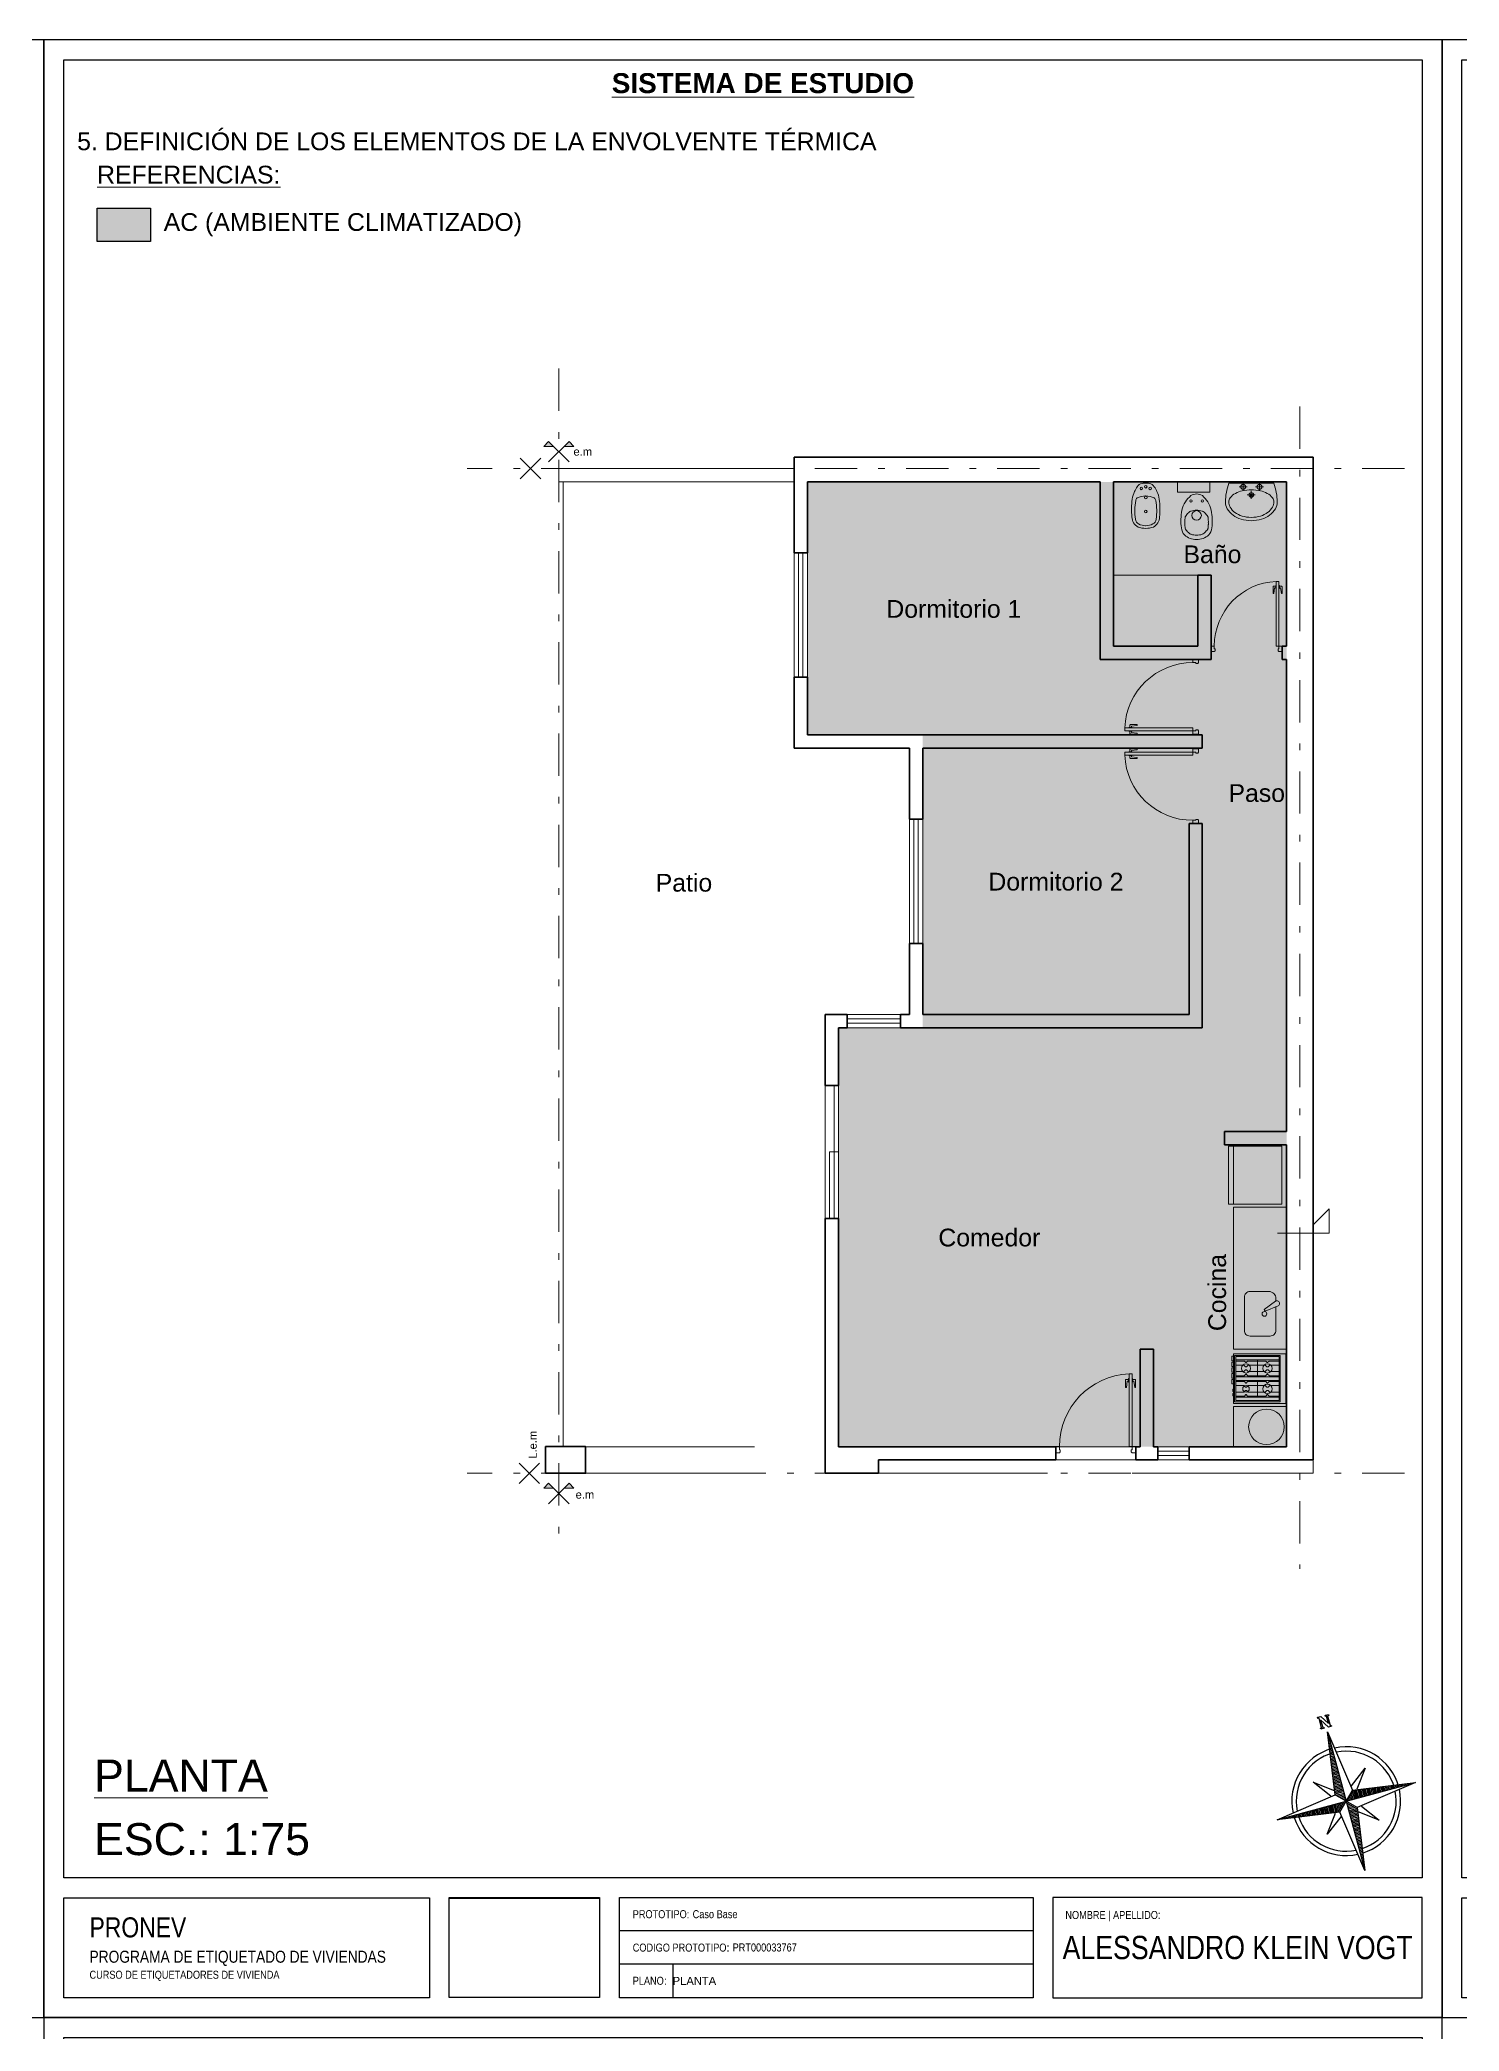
# Model space of a CAD drawing. Header units: millimetres. Extents: x 2761 to 3221, y 1635 to 1962.
# Drawn here: x 3030.72 to 3052.04, y 1861.96 to 1891.87 of the extents above; entities that cross this region are included whole.
import ezdxf
from ezdxf.enums import TextEntityAlignment as Align

# ---------------------------------------------------------------- set-up
doc = ezdxf.new("R2010")
doc.units = ezdxf.units.MM
doc.linetypes.add('DASHDOT', pattern=[25.4, 12.7, -6.35, 0, -6.35])
doc.linetypes.add('DASHED', pattern=[19.05, 12.7, -6.35])
for name, color, linetype, lineweight in [('Aberturas', 239, 'Continuous', 18), ('Artefacctos', 249, 'Continuous', 20), ('Detalles', 3, 'Continuous', 15), ('Ejes', 3, 'DASHDOT', 13), ('Muros', 6, 'Continuous', 50), ('Proyecciones', 249, 'DASHED', 0), ('Textos', 3, 'Continuous', 9)]:
    doc.layers.add(name, color=color, linetype=linetype, lineweight=lineweight)
doc.layers.add('Ambientes Climatizados', color=7, linetype='Continuous', lineweight=15, true_color=0x9fc5e8)
doc.layers.add('No View', color=70, linetype='Continuous', plot=False)
doc.styles.add('ROMANS', font='romans', dxfattribs={"width": 0.8})
doc.styles.get("Standard").update_dxf_attribs({"font": 'arial.ttf'})
picture_1 = doc.add_image_def('image1.png', size_in_pixel=(356, 237))

# ---------------------------------------------------------------- blocks, each defined once
blk = doc.blocks.new('Rotulo-PRONEV')
at = {"ltscale": 4}
for p, q in [((14.857, 1.299), (8.644, 1.299)), ((14.857, 0.801), (8.644, 0.801))]:
    blk.add_line(p, q, dxfattribs=at)
for points in [[(20.701, 2.099), (0.299, 2.099), (0.299, 29.398), (20.701, 29.398)], [(0.299, 1.797), (5.789, 1.797), (5.789, 0.294), (0.299, 0.294)], [(14.857, 0.296), (8.644, 0.296), (8.644, 1.8), (14.857, 1.8)], [(20.701, 1.8), (15.156, 1.8), (15.156, 0.296), (20.701, 0.296)]]:
    blk.add_lwpolyline(points, close=True, dxfattribs=at)
at = {"layer": 'No View'}
blk.add_line((9.444, 0.801), (9.444, 0.296), dxfattribs=at)
for points in [[(0, 0), (21, 0), (21, 29.7), (0, 29.7)], [(6.088, 1.793), (8.345, 1.793), (8.345, 0.298), (6.088, 0.298)]]:
    blk.add_lwpolyline(points, close=True, dxfattribs=at)
at = {"lineweight": 0, "insert": (0.685, 1.503), "char_height": 0.1803, "width": 5.63699, "attachment_point": 1, "line_spacing_factor": 0.999934}
blk.add_mtext('{\\fArial Narrow|b0|i0|c0|p34;\\H1.66667x;PRONEV\\P\\H0.6x;PROGRAMA DE ETIQUETADO DE VIVIENDAS \\P\\H0.66667x;CURSO DE ETIQUETADORES DE VIVIENDA}', dxfattribs=at)
at = {"lineweight": 0, "line_spacing_factor": 0.999934}
for s, insert, char_height, attachment_point in [('{\\fArial Narrow|b0|i0|c0|p34;PROTOTIPO:}', (8.844, 1.55), 0.1202, 4), ('{\\fArial Narrow|b0|i0|c0|p34;Caso Base}', (9.744, 1.55), 0.1202, 4), ('{\\fArial Narrow|b0|i0|c0|p34;NOMBRE | APELLIDO:}', (15.342, 1.599), 0.1202, 1), ('{\\fArial Narrow|b0|i0|c0|p34;ALESSANDRO KLEIN VOGT}', (17.929, 1.048), 0.35, 5), ('{\\fArial Narrow|b0|i0|c0|p34;CODIGO PROTOTIPO}:', (8.844, 1.048), 0.1202, 4), ('{\\fArial Narrow|b0|i0|c0|p34;PRT000033767}', (10.344, 1.05), 0.1202, 4), ('{\\fArial Narrow|b0|i0|c0|p34;PLANO}:', (8.844, 0.55), 0.1202, 4)]:
    blk.add_mtext(s, dxfattribs=dict(at, insert=insert, char_height=char_height, attachment_point=attachment_point))
image = blk.add_image(picture_1, insert=(6.088, 0.298), size_in_units=(2.257, 1.502))
image.dxf.flags = 7
blk = doc.blocks.new('*X5')
at = {"color": 0, "linetype": 'ByBlock'}
for p, q in [((-217.53, 160.5), (-217.53, 160.5)), ((-217.52, 160.498), (-217.52, 160.5)), ((-217.51, 160.497), (-217.51, 160.5)), ((-217.5, 160.496), (-217.5, 160.5)), ((-217.49, 160.494), (-217.49, 160.5)), ((-217.48, 160.493), (-217.48, 160.5)), ((-217.47, 160.491), (-217.47, 160.5)), ((-217.46, 160.49), (-217.46, 160.5)), ((-217.45, 160.488), (-217.45, 160.5)), ((-217.44, 160.487), (-217.44, 160.5)), ((-217.43, 160.486), (-217.43, 160.5)), ((-217.42, 160.484), (-217.42, 160.5)), ((-217.41, 160.483), (-217.41, 160.5)), ((-217.4, 160.481), (-217.4, 160.5)), ((-217.39, 160.48), (-217.39, 160.5)), ((-217.38, 160.478), (-217.38, 160.5)), ((-217.37, 160.477), (-217.37, 160.5)), ((-217.36, 160.476), (-217.36, 160.5)), ((-217.35, 160.474), (-217.35, 160.5)), ((-217.34, 160.473), (-217.34, 160.5)), ((-217.33, 160.471), (-217.33, 160.5)), ((-217.32, 160.47), (-217.32, 160.5)), ((-217.31, 160.468), (-217.31, 160.5)), ((-217.3, 160.467), (-217.3, 160.5)), ((-217.29, 160.466), (-217.29, 160.5)), ((-217.28, 160.464), (-217.28, 160.5)), ((-217.27, 160.463), (-217.27, 160.5)), ((-217.26, 160.461), (-217.26, 160.5)), ((-217.25, 160.46), (-217.25, 160.5)), ((-217.24, 160.458), (-217.24, 160.5)), ((-217.23, 160.457), (-217.23, 160.5)), ((-217.22, 160.456), (-217.22, 160.5)), ((-217.21, 160.454), (-217.21, 160.5)), ((-217.2, 160.453), (-217.2, 160.5)), ((-217.19, 160.451), (-217.19, 160.5)), ((-217.18, 160.45), (-217.18, 160.5)), ((-217.17, 160.448), (-217.17, 160.5)), ((-217.16, 160.447), (-217.16, 160.5)), ((-217.15, 160.446), (-217.15, 160.5)), ((-217.14, 160.444), (-217.14, 160.5)), ((-217.13, 160.443), (-217.13, 160.5)), ((-217.12, 160.441), (-217.12, 160.5)), ((-217.11, 160.44), (-217.11, 160.5)), ((-217.1, 160.438), (-217.1, 160.5)), ((-217.09, 160.441), (-217.09, 160.5)), ((-217.08, 160.451), (-217.08, 160.5)), ((-217.07, 160.461), (-217.07, 160.5)), ((-217.06, 160.471), (-217.06, 160.5)), ((-217.05, 160.481), (-217.05, 160.5)), ((-217.04, 160.491), (-217.04, 160.5))]:
    blk.add_line(p, q, dxfattribs=at)
blk = doc.blocks.new('Sbpln014')
at = {"color": 0, "linetype": 'ByBlock'}
for p, q in [((-0.156, 0.156), (0, 1.25)), ((0, 1.25), (0.156, 0.156)), ((0, 1.25), (0, 0)), ((-0.234, 0.156), (-0.469, 0.469)), ((-0.469, 0.469), (-0.156, 0.234)), ((0.156, 0.234), (0.469, 0.469)), ((0.469, 0.469), (0.234, 0.156)), ((-1.25, 0), (-0.156, 0.156)), ((-0.156, -0.156), (-1.25, 0)), ((0, 0), (-1.25, 0)), ((-0.156, 0.156), (0, 0)), ((-0.156, -0.156), (0, 0)), ((0, 0), (0.156, 0.156)), ((0, 0), (0.156, -0.156)), ((0, 0), (0, -1.25)), ((1.25, 0), (0, 0)), ((0.156, 0.156), (1.25, 0)), ((-0.469, -0.469), (-0.234, -0.156)), ((-0.156, -0.234), (-0.469, -0.469)), ((0, -1.25), (-0.156, -0.156)), ((0.156, -0.156), (0, -1.25)), ((1.25, 0), (0.156, -0.156)), ((0.469, -0.469), (0.156, -0.234)), ((0.234, -0.156), (0.469, -0.469))]:
    blk.add_line(p, q, dxfattribs=at)
blk.add_lwpolyline([(1.348, 0.064), (1.348, 0.044), (1.328, 0.044), (1.328, 0.103), (1.348, 0.103), (1.348, 0.083), (1.523, 0.083), (1.523, 0.103), (1.543, 0.103), (1.543, 0.044), (1.387, -0.053), (1.523, -0.053), (1.523, -0.034), (1.543, -0.034), (1.543, -0.092), (1.523, -0.092), (1.523, -0.073), (1.348, -0.073), (1.348, -0.092), (1.328, -0.092), (1.328, -0.034), (1.484, 0.064), (1.348, 0.064)], dxfattribs=at)
for radius, start, end in [(0.95, 92.5891, 177.4109), (0.873, 93.5464, 176.4536), (0.95, 0, 87.4109), (0.873, 0, 86.4536), (0.95, 182.5891, 267.4109), (0.873, 183.5464, 266.4536), (0.95, 270, 357.4109), (0.873, 270, 356.4536)]:
    blk.add_arc((0, 0), radius, start, end, dxfattribs=at)
for p, xscale, yscale, zscale, rotation in [((-401.25, -542.578), 2.499999999999996, 2.499999999999996, 2.499999999999996, 270), ((-542.578, 401.25), 2.5, 2.5, 2.5, 180), ((401.25, 542.578), 2.5, 2.5, 2.5, 90)]:
    blk.add_blockref('*X5', p, dxfattribs=dict(at, xscale=xscale, yscale=yscale, zscale=zscale, rotation=rotation))
at = {"color": 0, "linetype": 'ByBlock', "xscale": 2.5, "yscale": 2.5, "zscale": 2.5}
blk.add_blockref('*X5', (542.578, -401.25), dxfattribs=at)
blk = doc.blocks.new('Bidet')
at = {"color": 0, "linetype": 'ByBlock'}
blk.add_lwpolyline([(0.097, 0.628, -0.262722), (0.176, 0.5, -0.061431), (0.171, 0.274, -0.073837), (0.143, 0.178, -0.02136), (0.11, 0.116, -0.217458), (0.046, 0.075, -0.067695), (0, 0.071, -0.067639), (-0.045, 0.075, -0.190009), (-0.109, 0.116, -0.02136), (-0.143, 0.178, -0.069685), (-0.171, 0.274, -0.061431), (-0.176, 0.5, -0.262722), (-0.097, 0.628, -0.09682), (0, 0.645, -0.096471), (0.097, 0.628)], format="xyb", close=True, dxfattribs=at)
for points in [[(-0.127, 0.29, -0.084724), (-0.132, 0.53, -0.252864), (-0.091, 0.589, -0.103412), (0, 0.612, -0.103412)], [(0.127, 0.29, 0.084724), (0.132, 0.53, 0.252864), (0.091, 0.589, 0.103412), (0.001, 0.612, 0.103412)], [(0, 0.231, -0.087783), (-0.109, 0.258, -0.148188), (-0.127, 0.29, -0.09678)], [(0.001, 0.231, 0.087783), (0.109, 0.258, 0.148188), (0.127, 0.29, 0.09678)]]:
    blk.add_lwpolyline(points, format="xyb", dxfattribs=at)
for centre, radius in [((0, 0.431), 0.0166), ((0, 0.253), 0.0171), ((-0.056, 0.137), 0.0166), ((0, 0.116), 0.0166), ((0.056, 0.137), 0.0166)]:
    blk.add_circle(centre, radius, dxfattribs=at)
blk = doc.blocks.new('Inodoro')
at = {"color": 0, "linetype": 'ByBlock'}
blk.add_lwpolyline([(0, 0.585, 0.193023), (-0.137, 0.535, 0.145572), (-0.172, 0.456, 0.077711), (-0.165, 0.255, 0.087544), (-0.125, 0.161, 0.055228), (-0.065, 0.091, 0.090627), (0, 0.072, 0.091051), (0.065, 0.091, 0.055228), (0.126, 0.161, 0.087544), (0.165, 0.255, 0.077711), (0.172, 0.456, 0.145572), (0.137, 0.535, 0.193023), (0, 0.585, 61.25604)], format="xyb", close=True, dxfattribs=at)
for points in [[(-0.015, 0.536), (-0.033, 0.535, 0.028747), (-0.061, 0.527, 0.052421), (-0.075, 0.521, 0.050041), (-0.092, 0.508, 0.040538), (-0.109, 0.49, 0.036304), (-0.125, 0.468, 0.08346), (-0.129, 0.457, 0.024812), (-0.13, 0.446, 0.009631), (-0.132, 0.42, 0.014344), (-0.133, 0.411, 0.009208), (-0.132, 0.396)], [(0.015, 0.536), (0.033, 0.535, -0.028747), (0.061, 0.527, -0.052421), (0.075, 0.521, -0.050041), (0.092, 0.508, -0.040538), (0.109, 0.49, -0.036304), (0.124, 0.468, -0.08346), (0.129, 0.457, -0.024812), (0.13, 0.446, -0.009631), (0.132, 0.42, -0.014344), (0.132, 0.411, -0.009208), (0.132, 0.396)], [(-0.015, 0.256), (-0.033, 0.258, -0.028747), (-0.061, 0.265, -0.052421), (-0.075, 0.272, -0.050041), (-0.092, 0.284, -0.040538), (-0.109, 0.303, -0.036304), (-0.125, 0.325, -0.08346), (-0.129, 0.336, -0.024812), (-0.13, 0.346, -0.009631), (-0.132, 0.373, -0.014344), (-0.133, 0.382, -0.009208), (-0.132, 0.396)], [(0.015, 0.256), (0.033, 0.258, 0.028747), (0.061, 0.265, 0.052421), (0.075, 0.272, 0.050041), (0.092, 0.284, 0.040538), (0.109, 0.303, 0.036304), (0.124, 0.325, 0.08346), (0.129, 0.336, 0.024812), (0.13, 0.346, 0.009631), (0.132, 0.373, 0.014344), (0.132, 0.382, 0.009208), (0.132, 0.396)]]:
    blk.add_lwpolyline(points, format="xyb", dxfattribs=at)
for points in [[(-0.015, 0.536), (0, 0.536)], [(0.015, 0.536), (0, 0.536)], [(-0.015, 0.256), (0, 0.256)], [(0.015, 0.256), (0, 0.256)]]:
    blk.add_lwpolyline(points, dxfattribs=at)
for centre, radius in [((0, 0.314), 0.0535), ((-0.064, 0.152), 0.0141), ((0.064, 0.152), 0.0141)]:
    blk.add_circle(centre, radius, dxfattribs=at)
at = {"color": 0, "linetype": 'ByBlock', "style": 'ROMANS', "flags": 1}
blk.add_attdef('NOMENCLATURA', text='', height=0.08, dxfattribs=at).set_placement((0.017, 0.438), align=Align.MIDDLE)
blk = doc.blocks.new('Lav1')
at = {"color": 0, "linetype": 'ByBlock'}
for p, q in [((-0.098, 0.005), (-0.098, -0.092)), ((0.098, 0.005), (0.098, -0.092)), ((-0.146, -0.044), (-0.049, -0.044)), ((-0.048, -0.14), (0.048, -0.14)), ((0, -0.092), (0, -0.189)), ((0.049, -0.044), (0.146, -0.044))]:
    blk.add_line(p, q, dxfattribs=at)
for points in [[(0.268, 0, -0.093113), (0.31, -0.225, -0.130379), (0.288, -0.307, -0.106492), (0.219, -0.384, -0.084146), (0.123, -0.432, -0.073141), (0, -0.45, -0.073141), (-0.123, -0.432, -0.084146), (-0.219, -0.384, -0.106492), (-0.288, -0.307, -0.130379), (-0.31, -0.225, -0.093113), (-0.268, 0)], [(-0.27, -0.225, -0.165741), (-0.253, -0.175, -0.105633), (-0.191, -0.122, -0.068595), (-0.109, -0.092, -0.054776), (0, -0.08, -0.054776), (0.109, -0.092, -0.068595), (0.191, -0.122, -0.105633), (0.253, -0.175, -0.165741), (0.27, -0.225, -0.130379), (0.253, -0.287, -0.106492), (0.196, -0.352, -0.084146), (0.111, -0.394, -0.073141), (0, -0.41, -0.073141), (-0.111, -0.394, -0.084146), (-0.196, -0.352, -0.106492), (-0.253, -0.287, -0.130379)]]:
    blk.add_lwpolyline(points, format="xyb", close=True, dxfattribs=at)
for centre, radius in [((-0.098, -0.044), 0.03), ((0, -0.14), 0.028), ((0, -0.14), 0.014), ((0.098, -0.044), 0.03)]:
    blk.add_circle(centre, radius, dxfattribs=at)
blk = doc.blocks.new('P82i')
at = {"color": 0, "linetype": 'ByBlock'}
for points in [[(0.036, 0.828), (0.011, 0.828, 0.414214), (0.001, 0.818), (0.001, 0.738), (0.011, 0.738), (0.021, 0.808), (0.036, 0.808)], [(0.081, 0.828), (0.106, 0.828, -0.414214), (0.116, 0.818), (0.116, 0.738), (0.106, 0.738), (0.096, 0.808), (0.081, 0.808)]]:
    blk.add_lwpolyline(points, format="xyb", dxfattribs=at)
for points in [[(0.041, 0.798), (0.036, 0.798), (0.036, 0.838), (0.041, 0.838)], [(0.076, 0.838), (0.081, 0.838), (0.081, 0.798), (0.076, 0.798)]]:
    blk.add_lwpolyline(points, dxfattribs=at)
for points in [[(0.076, 0.89), (0.041, 0.89), (0.041, 0.07), (0.076, 0.07)], [(0, 0.07), (0.041, 0.07), (0.041, 0.035), (0.051, 0.035), (0.051, 0.01), (0.041, 0), (0, 0)], [(0.9, 0), (0.861, 0), (0.851, 0.01), (0.851, 0.035), (0.861, 0.035), (0.861, 0.07), (0.9, 0.07)]]:
    blk.add_lwpolyline(points, close=True, dxfattribs=at)
blk.add_arc((0.041, 0.07), 0.82, 360, 87.5537, dxfattribs=at)

msp = doc.modelspace()

# ---------------------------------------------------------------- hatches: boundary and pattern name
at = {"layer": 'Ambientes Climatizados'}
h = msp.add_hatch(color=256, dxfattribs=at)
h.dxf.hatch_style = 1
h.paths.add_polyline_path([(3032.382, 1889.345), (3031.582, 1889.345), (3031.582, 1888.845), (3032.382, 1888.845)])
at = {"layer": 'Ambientes Climatizados', "lineweight": 20, "transparency": 33554559}
h = msp.add_hatch(color=256, dxfattribs=at)
h.dxf.hatch_style = 1
h.paths.add_polyline_path([(3049.448, 1885.233), (3042.25, 1885.233), (3042.25, 1881.434), (3043.983, 1881.434), (3043.983, 1877.035), (3042.717, 1877.035), (3042.717, 1870.743), (3049.448, 1870.743)])
at = {"layer": 'Textos', "true_color": 0xc7c8ca}
h = msp.add_hatch(color=9, dxfattribs=at)
h.paths.add_polyline_path([(3038.364, 1885.84), (3038.292, 1885.766), (3038.438, 1885.766)])
h.paths.add_polyline_path([(3038.671, 1885.84), (3038.598, 1885.766), (3038.743, 1885.766)])
h = msp.add_hatch(color=9, dxfattribs=at)
h.paths.add_polyline_path([(3038.364, 1870.193), (3038.292, 1870.12), (3038.438, 1870.12)])
h.paths.add_polyline_path([(3038.671, 1870.193), (3038.598, 1870.12), (3038.743, 1870.12)])

# ---------------------------------------------------------------- linework, layer by layer
at = {"layer": 'Aberturas', "color": 9, "true_color": 0xc7c8ca}
for p, q in [((3042.05, 1884.167), (3042.05, 1882.3)), ((3042.117, 1884.167), (3042.117, 1882.3)), ((3042.183, 1884.167), (3042.183, 1882.3)), ((3042.25, 1884.167), (3042.25, 1882.3)), ((3043.783, 1880.168), (3043.783, 1878.301)), ((3043.85, 1880.168), (3043.85, 1878.301)), ((3043.916, 1880.168), (3043.916, 1878.301)), ((3043.983, 1880.168), (3043.983, 1878.301)), ((3043.65, 1877.235), (3042.85, 1877.235)), ((3043.65, 1877.168), (3042.85, 1877.168)), ((3043.65, 1877.102), (3042.85, 1877.102)), ((3043.65, 1877.035), (3042.85, 1877.035)), ((3042.517, 1876.169), (3042.517, 1874.169)), ((3042.65, 1876.169), (3042.65, 1874.169)), ((3042.717, 1874.169), (3042.717, 1876.169)), ((3042.583, 1875.169), (3042.583, 1874.169)), ((3042.717, 1875.169), (3042.583, 1875.169)), ((3047.515, 1870.743), (3047.982, 1870.743)), ((3047.982, 1870.677), (3047.515, 1870.677)), ((3047.982, 1870.61), (3047.515, 1870.61)), ((3047.982, 1870.543), (3047.515, 1870.543))]:
    msp.add_line(p, q, dxfattribs=at)
at = {"layer": 'Artefacctos', "color": 9, "lineweight": 20, "true_color": 0xc7c8ca}
for p, q in [((3048.115, 1883.833), (3046.849, 1883.833)), ((3048.649, 1874.387), (3048.649, 1875.254)), ((3048.649, 1874.342), (3048.649, 1872.207)), ((3049.448, 1874.342), (3048.649, 1874.342)), ((3048.649, 1872.207), (3049.448, 1872.207)), ((3048.684, 1872.047), (3049.335, 1872.047)), ((3049.009, 1872.047), (3049.009, 1871.792)), ((3048.684, 1871.792), (3049.335, 1871.792)), ((3048.684, 1871.739), (3049.335, 1871.739)), ((3049.009, 1871.484), (3049.009, 1871.739)), ((3049.448, 1871.347), (3048.649, 1871.347)), ((3048.649, 1871.347), (3048.649, 1870.743)), ((3048.684, 1871.484), (3049.335, 1871.484))]:
    msp.add_line(p, q, dxfattribs=at)
for points in [[(3047.808, 1885.233), (3048.297, 1885.233), (3048.297, 1885.078), (3047.808, 1885.078)], [(3048.574, 1875.254), (3049.374, 1875.254), (3049.374, 1874.387), (3048.574, 1874.387)], [(3048.649, 1871.392), (3049.438, 1871.392), (3049.438, 1872.139), (3048.649, 1872.139)], [(3048.667, 1871.418), (3048.667, 1872.112), (3049.351, 1872.112), (3049.351, 1871.418)], [(3048.684, 1871.435), (3048.684, 1872.096), (3049.335, 1872.096), (3049.335, 1871.435)]]:
    msp.add_lwpolyline(points, close=True, dxfattribs=at)
for points in [[(3049.288, 1872.932), (3049.288, 1872.965, 0.414412), (3049.181, 1873.074), (3048.899, 1873.074, 0.414214), (3048.813, 1872.988), (3048.813, 1872.491, 0.414214), (3048.899, 1872.404), (3049.201, 1872.404, 0.414214), (3049.288, 1872.491), (3049.288, 1872.846)], [(3049.335, 1872.029), (3049.187, 1872.029, 0.199), (3049.185, 1872.028), (3049.162, 1872.006, -0.414411), (3049.157, 1872.006), (3049.135, 1872.028, 0.199), (3049.133, 1872.029), (3048.865, 1872.029, 0.199), (3048.863, 1872.028), (3048.84, 1872.006, -0.414411), (3048.836, 1872.006), (3048.813, 1872.028, 0.199), (3048.811, 1872.029), (3048.684, 1872.029)], [(3049.335, 1871.809), (3049.187, 1871.809, -0.199), (3049.185, 1871.81), (3049.162, 1871.833, 0.414411), (3049.157, 1871.833), (3049.135, 1871.81, -0.199), (3049.133, 1871.809), (3048.865, 1871.809, -0.199), (3048.863, 1871.81), (3048.84, 1871.833, 0.414411), (3048.836, 1871.833), (3048.813, 1871.81, -0.199), (3048.811, 1871.809), (3048.684, 1871.809)], [(3049.335, 1871.721), (3049.187, 1871.721, 0.199), (3049.185, 1871.72), (3049.162, 1871.698, -0.414411), (3049.157, 1871.698), (3049.135, 1871.72, 0.199), (3049.133, 1871.721), (3048.865, 1871.721, 0.199), (3048.863, 1871.72), (3048.84, 1871.698, -0.414411), (3048.836, 1871.698), (3048.813, 1871.72, 0.199), (3048.811, 1871.721), (3048.684, 1871.721)], [(3049.335, 1871.502), (3049.187, 1871.502, -0.199), (3049.185, 1871.503), (3049.162, 1871.525, 0.414411), (3049.157, 1871.525), (3049.135, 1871.503, -0.199), (3049.133, 1871.502), (3048.865, 1871.502, -0.199), (3048.863, 1871.503), (3048.84, 1871.525, 0.414411), (3048.836, 1871.525), (3048.813, 1871.503, -0.199), (3048.811, 1871.502), (3048.684, 1871.502)]]:
    msp.add_lwpolyline(points, format="xyb", dxfattribs=at)
msp.add_lwpolyline([(3049.124, 1872.776), (3049.32, 1872.859, 1.03918), (3049.28, 1872.929), (3049.11, 1872.801)], format="xyb", close=True, dxfattribs=at)
for points in [[(3048.649, 1872.034), (3048.623, 1872.034), (3048.623, 1872.101), (3048.649, 1872.101)], [(3048.649, 1871.947), (3048.623, 1871.947), (3048.623, 1872.014), (3048.649, 1872.014)], [(3048.649, 1871.86), (3048.623, 1871.86), (3048.623, 1871.927), (3048.649, 1871.927)], [(3048.684, 1871.968), (3048.803, 1871.968), (3048.828, 1871.942), (3048.847, 1871.942), (3048.873, 1871.968), (3049.125, 1871.968), (3049.15, 1871.942), (3049.169, 1871.942), (3049.195, 1871.968), (3049.335, 1871.968)], [(3048.684, 1871.87), (3048.803, 1871.87), (3048.828, 1871.896), (3048.847, 1871.896), (3048.873, 1871.87), (3049.125, 1871.87), (3049.15, 1871.896), (3049.169, 1871.896), (3049.195, 1871.87), (3049.335, 1871.87)], [(3048.649, 1871.773), (3048.623, 1871.773), (3048.623, 1871.84), (3048.649, 1871.84)], [(3048.649, 1871.686), (3048.623, 1871.686), (3048.623, 1871.753), (3048.649, 1871.753)], [(3048.649, 1871.572), (3048.64, 1871.572), (3048.64, 1871.608), (3048.649, 1871.608)], [(3048.684, 1871.66), (3048.803, 1871.66), (3048.828, 1871.635), (3048.847, 1871.635), (3048.873, 1871.66), (3049.125, 1871.66), (3049.15, 1871.635), (3049.169, 1871.635), (3049.195, 1871.66), (3049.335, 1871.66)], [(3048.684, 1871.563), (3048.803, 1871.563), (3048.828, 1871.588), (3048.847, 1871.588), (3048.873, 1871.563), (3049.125, 1871.563), (3049.15, 1871.588), (3049.169, 1871.588), (3049.195, 1871.563), (3049.335, 1871.563)], [(3048.649, 1871.505), (3048.64, 1871.505), (3048.64, 1871.54), (3048.649, 1871.54)]]:
    msp.add_lwpolyline(points, dxfattribs=at)
for centre, radius in [((3049.115, 1872.737), 0.036), ((3048.838, 1871.919), 0.07), ((3049.16, 1871.919), 0.07), ((3048.838, 1871.611), 0.049), ((3049.16, 1871.611), 0.07), ((3049.145, 1871.041), 0.267)]:
    msp.add_circle(centre, radius, dxfattribs=at)
at = {"layer": 'Detalles', "color": 9, "lineweight": 20, "true_color": 0xc7c8ca}
for p, q in [((3038.584, 1885.233), (3038.584, 1870.744)), ((3050.088, 1874.314), (3049.847, 1874.073)), ((3050.088, 1873.948), (3050.088, 1874.314)), ((3049.312, 1873.948), (3050.088, 1873.948))]:
    msp.add_line(p, q, dxfattribs=at)
at = {"layer": 'Ejes', "color": 9, "ltscale": 0.05, "true_color": 0xc7c8ca}
for p, q in [((3038.518, 1886.933), (3038.518, 1869.326)), ((3049.648, 1886.365), (3049.648, 1868.907)), ((3051.218, 1885.433), (3037.139, 1885.433)), ((3051.218, 1870.344), (3037.139, 1870.344))]:
    msp.add_line(p, q, dxfattribs=at)
at = {"layer": 'Muros', "color": 9, "lineweight": 20, "true_color": 0xc7c8ca}
for p, q in [((3042.05, 1885.433), (3038.518, 1885.433)), ((3038.518, 1885.433), (3038.518, 1885.233)), ((3042.05, 1885.233), (3038.518, 1885.233))]:
    msp.add_line(p, q, dxfattribs=at)
at = {"layer": 'Muros', "color": 9, "lineweight": 35, "true_color": 0xc7c8ca}
for p, q in [((3049.848, 1885.606), (3042.05, 1885.606)), ((3042.05, 1885.606), (3042.05, 1884.167)), ((3049.848, 1885.606), (3049.848, 1870.543)), ((3046.649, 1885.233), (3042.25, 1885.233)), ((3042.25, 1884.167), (3042.25, 1885.233)), ((3046.649, 1885.233), (3046.649, 1882.567)), ((3049.448, 1885.233), (3046.849, 1885.233)), ((3046.849, 1885.233), (3046.849, 1882.767)), ((3049.448, 1885.233), (3049.448, 1882.767)), ((3042.05, 1884.167), (3042.25, 1884.167)), ((3048.115, 1882.767), (3048.115, 1883.833)), ((3048.115, 1883.833), (3048.315, 1883.833)), ((3048.315, 1882.567), (3048.315, 1883.833)), ((3046.849, 1882.767), (3048.115, 1882.767)), ((3049.382, 1882.767), (3049.382, 1882.567)), ((3049.382, 1882.767), (3049.448, 1882.767)), ((3046.649, 1882.567), (3048.315, 1882.567)), ((3049.382, 1882.567), (3049.448, 1882.567)), ((3049.448, 1882.567), (3049.448, 1875.475)), ((3042.05, 1882.3), (3042.05, 1881.234)), ((3042.05, 1882.3), (3042.25, 1882.3)), ((3042.25, 1882.3), (3042.25, 1881.434)), ((3042.25, 1881.434), (3048.182, 1881.434)), ((3048.182, 1881.434), (3048.182, 1881.234)), ((3042.05, 1881.234), (3043.783, 1881.234)), ((3043.783, 1881.234), (3043.783, 1880.168)), ((3043.983, 1881.234), (3043.983, 1880.168)), ((3043.983, 1881.234), (3048.182, 1881.234)), ((3043.783, 1880.168), (3043.983, 1880.168)), ((3047.982, 1880.101), (3047.982, 1877.235)), ((3047.982, 1880.101), (3048.182, 1880.101)), ((3048.182, 1880.101), (3048.182, 1877.035)), ((3043.783, 1878.301), (3043.783, 1877.235)), ((3043.783, 1878.301), (3043.983, 1878.301)), ((3043.983, 1878.301), (3043.983, 1877.235)), ((3042.517, 1877.235), (3042.517, 1876.169)), ((3042.85, 1877.235), (3042.517, 1877.235)), ((3042.717, 1877.035), (3042.717, 1876.169)), ((3042.85, 1877.035), (3042.717, 1877.035)), ((3042.85, 1877.235), (3042.85, 1877.035)), ((3043.783, 1877.235), (3043.65, 1877.235)), ((3043.65, 1877.235), (3043.65, 1877.035)), ((3048.182, 1877.035), (3043.65, 1877.035)), ((3047.982, 1877.235), (3043.983, 1877.235)), ((3042.717, 1876.169), (3042.517, 1876.169)), ((3048.515, 1875.475), (3048.515, 1875.275)), ((3049.448, 1875.475), (3048.515, 1875.475)), ((3048.517, 1875.275), (3048.515, 1875.275)), ((3049.448, 1875.275), (3048.517, 1875.275)), ((3049.448, 1875.275), (3049.448, 1870.743)), ((3042.517, 1874.169), (3042.517, 1870.344)), ((3042.717, 1874.169), (3042.517, 1874.169)), ((3042.717, 1874.169), (3042.517, 1874.169)), ((3042.717, 1874.169), (3042.717, 1870.743)), ((3047.249, 1872.207), (3047.249, 1870.743)), ((3047.449, 1872.207), (3047.249, 1872.207)), ((3047.449, 1872.207), (3047.449, 1870.743)), ((3042.717, 1870.743), (3045.983, 1870.743)), ((3045.983, 1870.743), (3045.983, 1870.543)), ((3047.249, 1870.743), (3047.182, 1870.743)), ((3047.182, 1870.743), (3047.182, 1870.543)), ((3047.515, 1870.743), (3047.449, 1870.743)), ((3047.515, 1870.743), (3047.515, 1870.543)), ((3049.448, 1870.743), (3047.982, 1870.743)), ((3047.982, 1870.743), (3047.982, 1870.543)), ((3043.317, 1870.543), (3045.983, 1870.543)), ((3047.515, 1870.543), (3047.182, 1870.543)), ((3049.848, 1870.543), (3047.982, 1870.543))]:
    msp.add_line(p, q, dxfattribs=at)
for points in [[(3038.318, 1870.344), (3038.918, 1870.344), (3038.918, 1870.744), (3038.318, 1870.744), (3038.318, 1870.344)], [(3042.517, 1870.344), (3043.317, 1870.344), (3043.317, 1870.543)]]:
    msp.add_lwpolyline(points, dxfattribs=at)
at = {"layer": 'No View'}
msp.add_lwpolyline([(3031.582, 1889.345), (3032.382, 1889.345), (3032.382, 1888.845), (3031.582, 1888.845)], close=True, dxfattribs=at)
at = {"layer": 'Proyecciones', "color": 9, "ltscale": 0.2, "true_color": 0xc7c8ca}
for p, q in [((3038.918, 1870.743), (3042.517, 1870.742)), ((3047.182, 1870.743), (3045.983, 1870.743)), ((3045.983, 1870.543), (3047.182, 1870.543)), ((3049.848, 1870.543), (3049.848, 1870.343)), ((3038.918, 1870.345), (3042.517, 1870.344)), ((3043.317, 1870.344), (3049.848, 1870.343))]:
    msp.add_line(p, q, dxfattribs=at)
at = {"layer": 'Textos', "color": 9, "true_color": 0xc7c8ca}
for p, q in [((3038.364, 1885.84), (3038.292, 1885.766)), ((3038.438, 1885.766), (3038.292, 1885.766)), ((3038.364, 1885.84), (3038.671, 1885.533)), ((3038.364, 1885.533), (3038.671, 1885.84)), ((3038.743, 1885.766), (3038.598, 1885.766)), ((3038.671, 1885.84), (3038.743, 1885.766)), ((3037.938, 1885.28), (3038.245, 1885.587)), ((3038.245, 1885.28), (3037.938, 1885.587)), ((3037.922, 1870.19), (3038.229, 1870.497)), ((3038.229, 1870.19), (3037.922, 1870.497)), ((3038.364, 1870.193), (3038.292, 1870.12)), ((3038.438, 1870.12), (3038.292, 1870.12)), ((3038.364, 1870.193), (3038.671, 1869.886)), ((3038.364, 1869.886), (3038.671, 1870.193)), ((3038.743, 1870.12), (3038.598, 1870.12)), ((3038.671, 1870.193), (3038.743, 1870.12))]:
    msp.add_line(p, q, dxfattribs=at)

# ---------------------------------------------------------------- block references
for p in [(3009.783, 1862.171), (3030.783, 1862.171), (3051.783, 1862.171), (3030.783, 1832.471)]:
    msp.add_blockref('Rotulo-PRONEV', p)
at = {"color": 9, "ltscale": 0.7, "true_color": 0xc7c8ca, "xscale": 0.8605317641614497, "yscale": 0.8605317641614497, "zscale": 0.8605317641614497, "rotation": 105.0000000000084}
msp.add_blockref('Sbpln014', (3050.343, 1865.419), dxfattribs=at)
at = {"layer": 'Aberturas', "color": 9, "true_color": 0xc7c8ca}
for p, xscale, yscale, zscale in [((3049.382, 1882.684), -1.184888888888148, 1.184888888888148, 1.184888888888148), ((3047.182, 1870.65), -1.332432216685698, 1.332432216685698, 1.332432216685698)]:
    msp.add_blockref('P82i', p, dxfattribs=dict(at, xscale=xscale, yscale=yscale, zscale=zscale))
at = {"layer": 'Aberturas', "color": 9, "true_color": 0xc7c8ca, "yscale": 1.247557808762049, "zscale": 1.247557808762049}
for p, xscale, rotation in [((3048.126, 1881.444), 1.247557808762049, 90.00000000000004), ((3048.126, 1881.224), -1.247557808762049, 90)]:
    msp.add_blockref('P82i', p, dxfattribs=dict(at, xscale=xscale, rotation=rotation))
at = {"layer": 'Artefacctos', "color": 9, "lineweight": 20, "true_color": 0xc7c8ca, "rotation": 180}
for name, p, xscale, yscale, zscale in [('Bidet', (3047.332, 1885.297), 1.182140737694289, 1.182140737694289, 1.182140737694289), ('Inodoro', (3048.096, 1885.148), 1.333, 1.333, 1.333)]:
    msp.add_blockref(name, p, dxfattribs=dict(at, xscale=xscale, yscale=yscale, zscale=zscale))
at = {"layer": 'Artefacctos', "color": 9, "lineweight": 20, "true_color": 0xc7c8ca, "xscale": -1.252036454478157, "yscale": 1.252036454478157, "zscale": 1.252036454478157}
msp.add_blockref('Lav1', (3048.918, 1885.213), dxfattribs=at)

# ---------------------------------------------------------------- texts
at = {"lineweight": 0, "insert": (3040.227, 1862.72), "char_height": 0.1202, "attachment_point": 4, "line_spacing_factor": 0.999934}
msp.add_mtext('{\\C7;PLANTA}', dxfattribs=at)
at = {"layer": 'Textos', "color": 9, "true_color": 0xc7c8ca}
for p in [(3038.737, 1885.627), (3038.769, 1869.963)]:
    msp.add_text('e.m', height=0.12, dxfattribs=at).set_placement(p)
at = {"layer": 'Textos', "color": 7, "lineweight": 20}
for s, p in [('Baño', (3047.899, 1884.012)), ('Baño', (3047.899, 1884.012)), ('Paso', (3048.575, 1880.426)), ('Patio', (3039.972, 1879.079))]:
    msp.add_text(s, height=0.2666, dxfattribs=at).set_placement(p)
for s, p in [('Dormitorio 1', (3044.45, 1883.33)), ('Dormitorio 2', (3045.983, 1879.234)), ('Comedor', (3044.983, 1873.889))]:
    msp.add_text(s, height=0.2666, dxfattribs=at).set_placement(p, align=Align.MIDDLE)
msp.add_text('Cocina', height=0.2666, rotation=90, dxfattribs=at).set_placement((3048.538, 1872.478))
at = {"layer": 'Textos', "color": 9, "true_color": 0xc7c8ca}
msp.add_text('L.e.m', height=0.12, rotation=90, dxfattribs=at).set_placement((3038.185, 1870.562))
at = {"layer": 'Textos', "color": 7}
for s, insert, char_height, width, attachment_point in [('{\\fArial|b1|i0|c0|p34;\\LSISTEMA DE ESTUDIO}', (3041.582, 1891.219), 0.3, 13.77599, 5), ('5. DEFINICIÓN DE LOS ELEMENTOS DE LA ENVOLVENTE TÉRMICA', (3031.282, 1890.345), 0.2667, 13.77599, 4), ('{\\LREFERENCIAS:}', (3031.582, 1889.845), 0.2667, 13.77599, 4), ('AC (AMBIENTE CLIMATIZADO)', (3032.582, 1889.095), 0.2667, 13.77599, 4), ('{\\LPLANTA}', (3031.537, 1866.044), 0.48, 9.84104, 1), ('ESC.: 1:75', (3031.537, 1865.089), 0.48, 9.84104, 1)]:
    msp.add_mtext(s, dxfattribs=dict(at, insert=insert, char_height=char_height, width=width, attachment_point=attachment_point))

doc.saveas('drawing.dxf')
